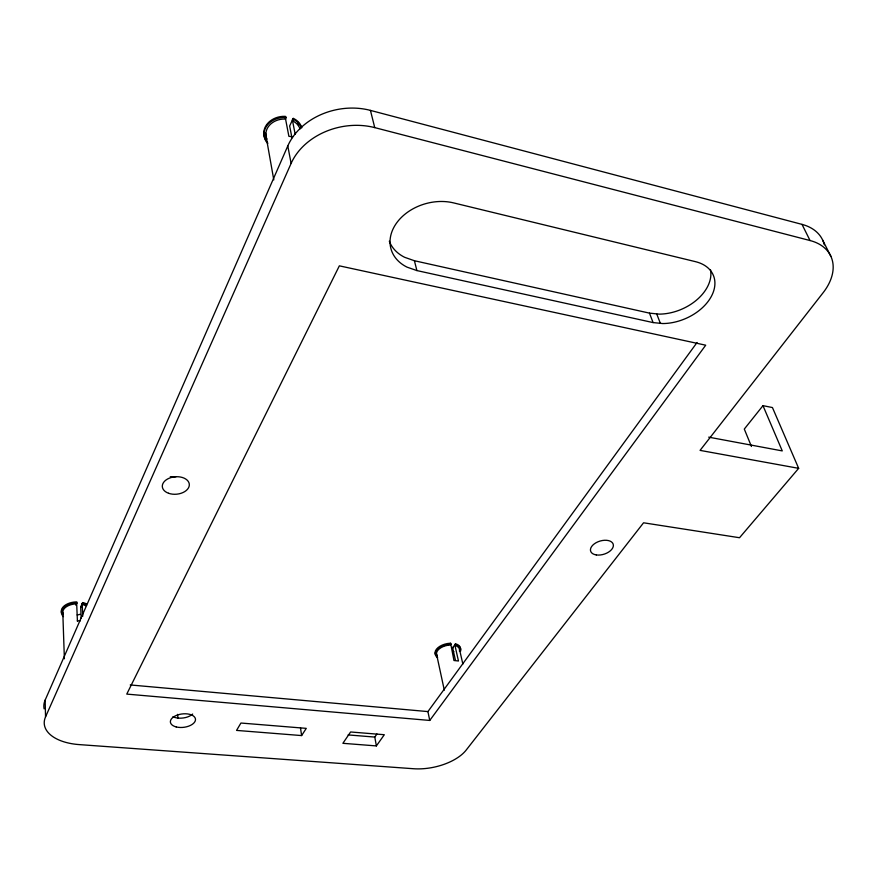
<?xml version="1.0" encoding="UTF-8"?>
<svg xmlns="http://www.w3.org/2000/svg" width="877" height="877" viewBox="0 0 877 877"><rect width="100%" height="100%" fill="white"/><g stroke="black" fill="none" stroke-linecap="round" stroke-linejoin="round"><path stroke-width="1.32" d="M61.883 613.527A14.832 8.638 -3.6 0 1 76.003 601.907L76.814 601.929L76.858 603.047L76.069 603.869A13.407 7.805 -3.6 0 0 63.308 614.36M267.617 142.403A19.294 15.764 -8.3 0 1 266.224 125.279A19.294 15.764 -8.3 0 1 284.729 116.345L285.77 116.488L285.979 117.617L285.584 119.151L284.784 119.042A17.43 14.24 -8.3 0 0 266.959 139.136M75.641 605.086L76.639 602.773L77.428 621.344M81.166 618.417L80.673 606.851L82.712 602.576L83.468 602.729A14.832 8.638 -3.6 0 1 86.56 603.968M301.732 127.68A19.294 15.764 -8.3 0 0 294.146 118.757L293.203 118.395L289.651 125.992L291.931 137.755M44.124 708.868A45.944 24.797 -4.8 0 1 45.144 700.12L287.788 145.955A62.925 50.34 -12.3 0 1 370.434 110.392L802.006 224.38A56.83 37.514 -26.1 0 1 824.325 244.836M751.446 446.481L744.299 429.072L762.979 405.656L772.44 407.553L798.662 468.34L739.53 537.733L643.565 522.791L466.18 750.076A41 20.851 -12 0 1 413.582 768.734L79.16 744.595A46.317 24.644 -5 0 1 45.549 716.871L291.109 163.418L287.788 145.955M460.392 650.12A12.991 7.191 -12.7 0 0 455.996 643.926L454.746 644.496L458.463 660.995L453.957 660.524L450.625 643.269L449.956 643.258A12.991 7.191 -12.7 0 0 437.952 647.664A12.991 7.191 -12.7 0 0 435.869 655.218M450.625 643.269L450.855 644.299L449.978 645.023A11.741 6.49 -12.7 0 0 439.136 648.991A11.741 6.49 -12.7 0 0 437.25 655.821M293.203 118.395L292.567 120.927L293.28 121.212A17.43 14.24 -8.3 0 1 300.055 128.952M301.611 735.573L306.281 728.359L240.934 723.032L236.549 730.409L301.611 735.573L300.493 727.833M82.712 602.576L82.23 604.494L82.811 604.604A13.407 7.805 -3.6 0 1 85.595 605.733M376.376 745.921L384.312 734.718L350.603 731.977L342.885 743.312L376.376 745.921L374.797 737.075L376.946 734.005M455.426 660.217L452.576 647.533L455.196 644.595M429.752 720.445L705.711 345.198L339.355 265.841L126.759 694.102L429.752 720.445L427.921 711.587L697.062 342.49M455.404 643.806L455.426 645.615A11.741 6.49 -12.7 0 1 459.405 651.205M77.165 614.93L78.206 614.799A7.641 4.451 -3.6 0 0 80.026 614.273M450.855 644.299L450.186 644.277A13.002 7.18 -12.7 0 0 437.195 649.605A13.002 7.18 -12.7 0 0 437.667 657.673M77.384 620.784L80.278 620.861M76.858 603.047L76.047 603.014A14.843 8.638 -3.6 0 0 63.243 607.98A14.843 8.638 -3.6 0 0 63.462 616.652M348.103 734.915L374.797 737.075M130.234 684.948L427.921 711.587M653.091 322.583L662.771 323.558A42.863 29.007 -23.1 0 0 711.455 296.196A42.863 29.007 -23.1 0 0 695.45 261.653L453.552 202.883A45.44 34.17 -15.8 0 0 396.656 222.911A45.44 34.17 -15.8 0 0 407.06 267.156L416.904 270.576L653.091 322.583L649.473 313.133L414.404 260.732L404.615 257.29A45.166 34.192 -15.9 0 1 389.311 241.175M649.473 313.133L659.109 314.13A42.622 29.051 -23.2 0 0 710.502 269.864M292.578 136.801L288.884 136.308L285.365 118.022M285.979 117.617L284.948 117.474A19.305 15.764 -8.3 0 0 266.433 126.409A19.305 15.764 -8.3 0 0 267.825 143.532M798.662 468.34L700.065 450.383L823.152 292.677A57.378 37.415 -25.8 0 0 810.052 240.539L802.006 224.38M708.682 437.152L782.273 450.91L762.979 405.656M82.756 603.497L82.175 603.376L82.745 616.18M82.767 603.694L83.512 603.847A14.843 8.638 -3.6 0 1 86.615 605.086M455.634 644.825L456.226 644.946A13.002 7.18 -12.7 0 1 460.622 651.14M291.109 163.418A63.626 50.34 -12.3 0 1 374.742 127.614L810.052 240.539M293.433 119.524L294.365 119.886A19.305 15.764 -8.3 0 1 301.622 127.812M80.673 606.851L81.506 607.191M452.576 647.533L453.201 647.829M822.692 240.155L830.837 256.248M656.698 313.878L660.359 323.317M414.404 260.732L416.904 270.576M370.434 110.392L374.742 127.614M459.537 649.473L462.859 664.064M436.56 654.242L444.31 690.177M292.348 119.798L295.154 134.126M266.148 136.779L273.799 179.884M177.571 714.36L177.921 718.34M62.793 612.365L64.383 658.78M45.144 700.12L45.549 716.871M192.666 714.053A12.585 6.764 -6.8 0 1 172.955 716.728M453.804 651.479A6.698 3.705 -12.7 0 1 452.883 652.455M265.95 135.639A17.419 14.24 -8.3 0 1 265.654 133.172M297.314 123.416A17.419 14.24 -8.3 0 1 298.816 125.521M176.025 476.693A13.418 8.77 -5 0 1 170.281 476.693M176.167 726.923A12.64 6.742 -6.9 0 0 195.494 719.853A12.64 6.742 -6.9 0 0 177.143 715.117A12.64 6.742 -6.9 0 0 176.167 726.923M596.272 554.922A11.818 6.873 -16.9 0 0 613.385 545.341A11.818 6.873 -16.9 0 0 596.042 542.731A11.818 6.873 -16.9 0 0 596.272 554.922M168.581 493.28A13.55 8.737 -5.2 0 0 189.322 485.156A13.55 8.737 -5.2 0 0 169.568 478.064A13.55 8.737 -5.2 0 0 168.581 493.28"/></g></svg>
